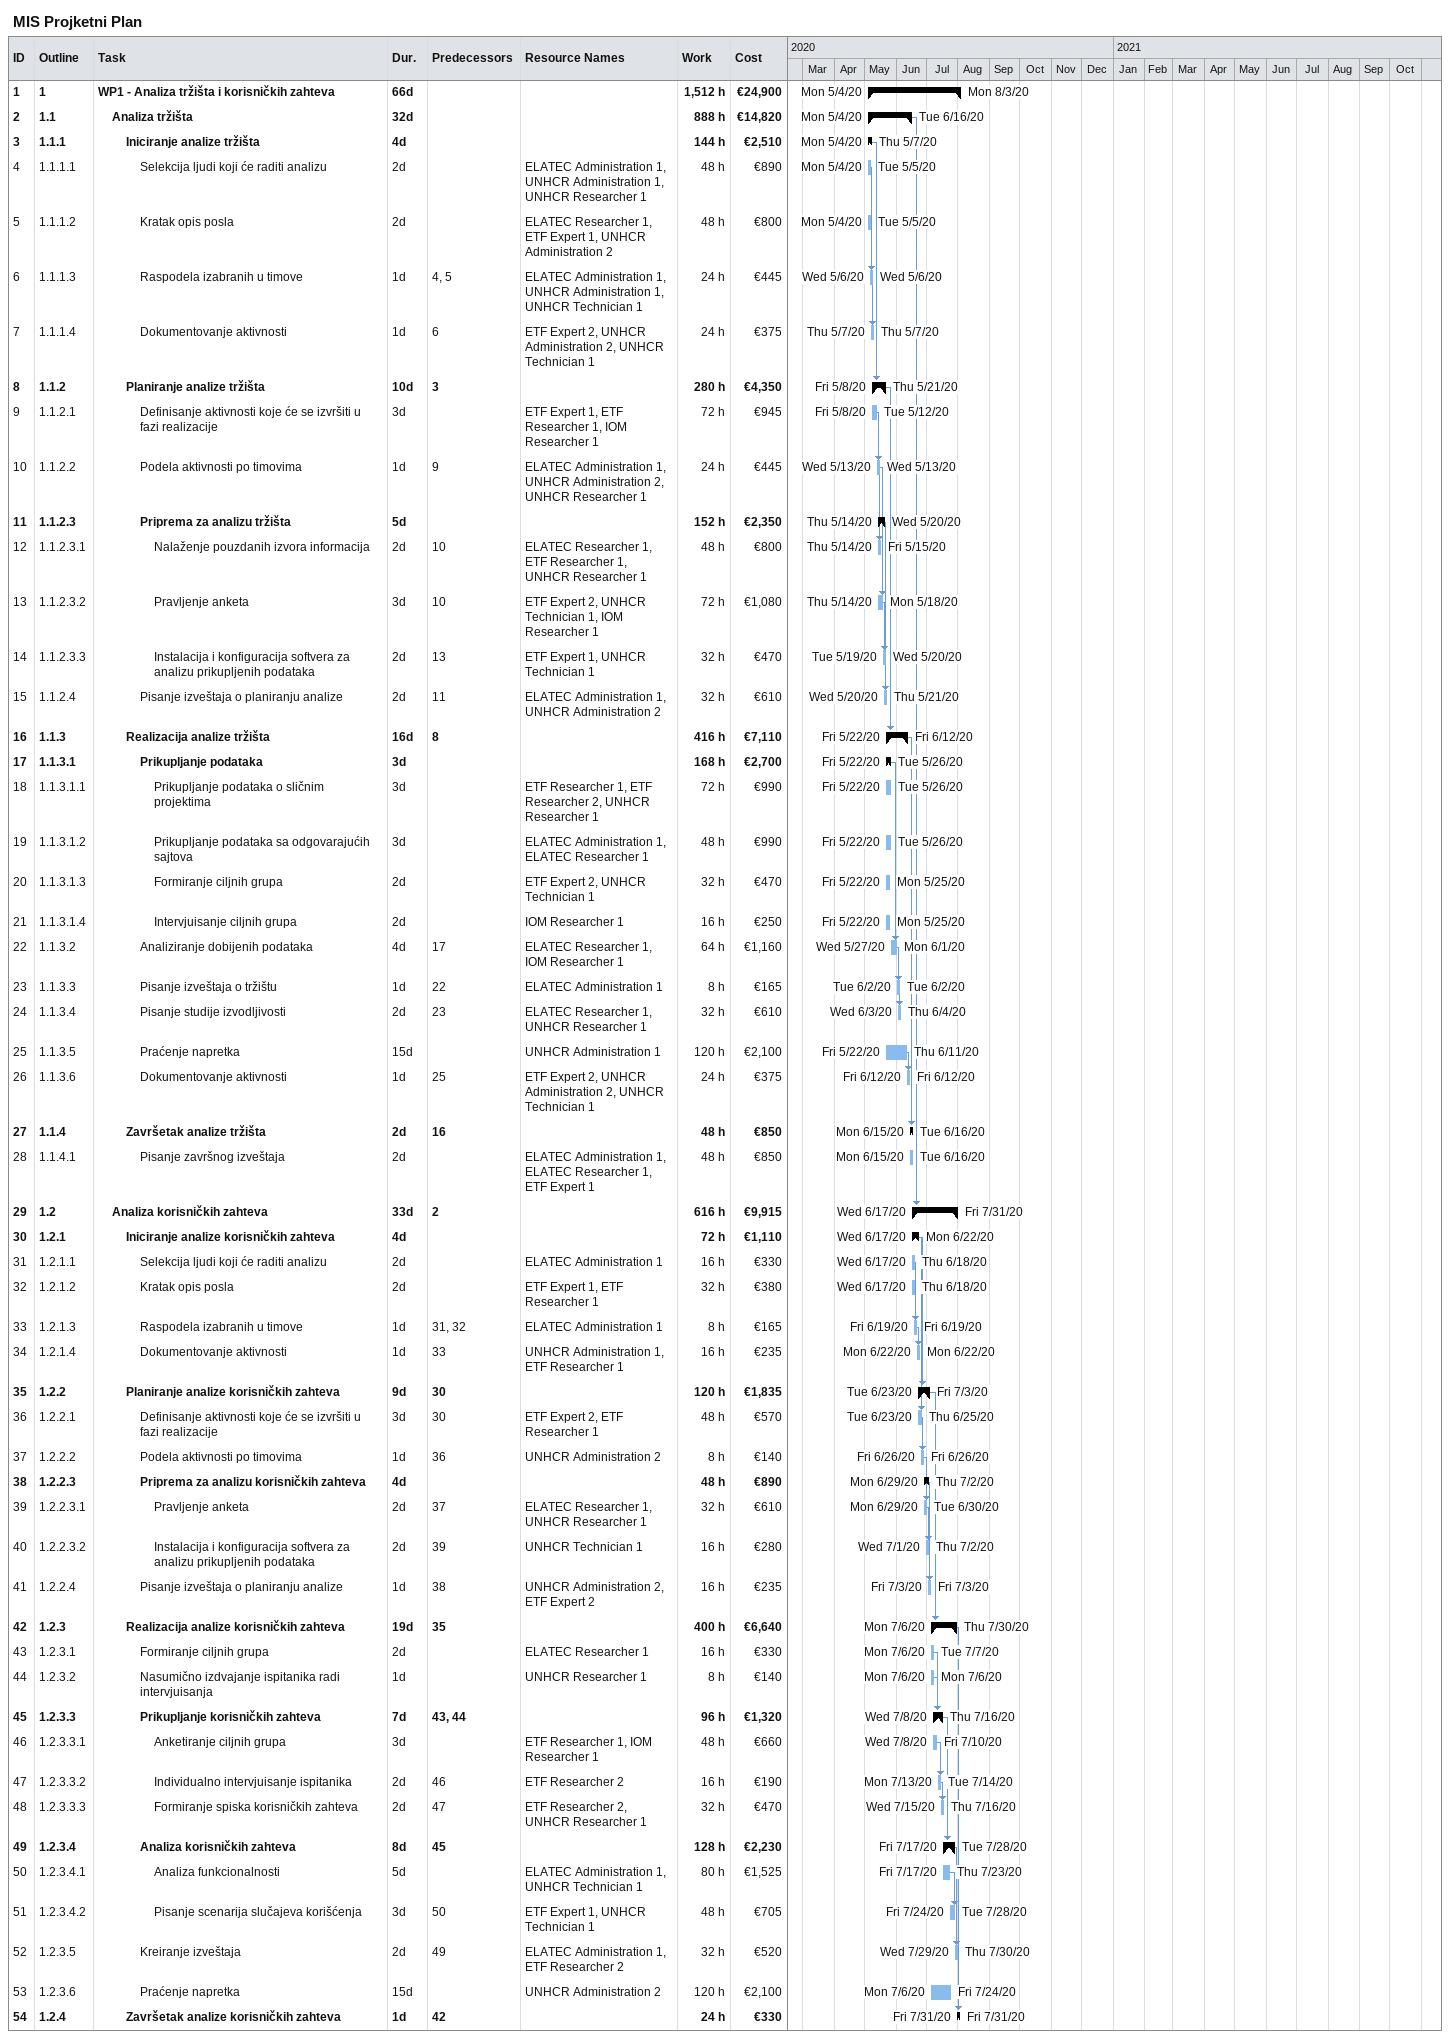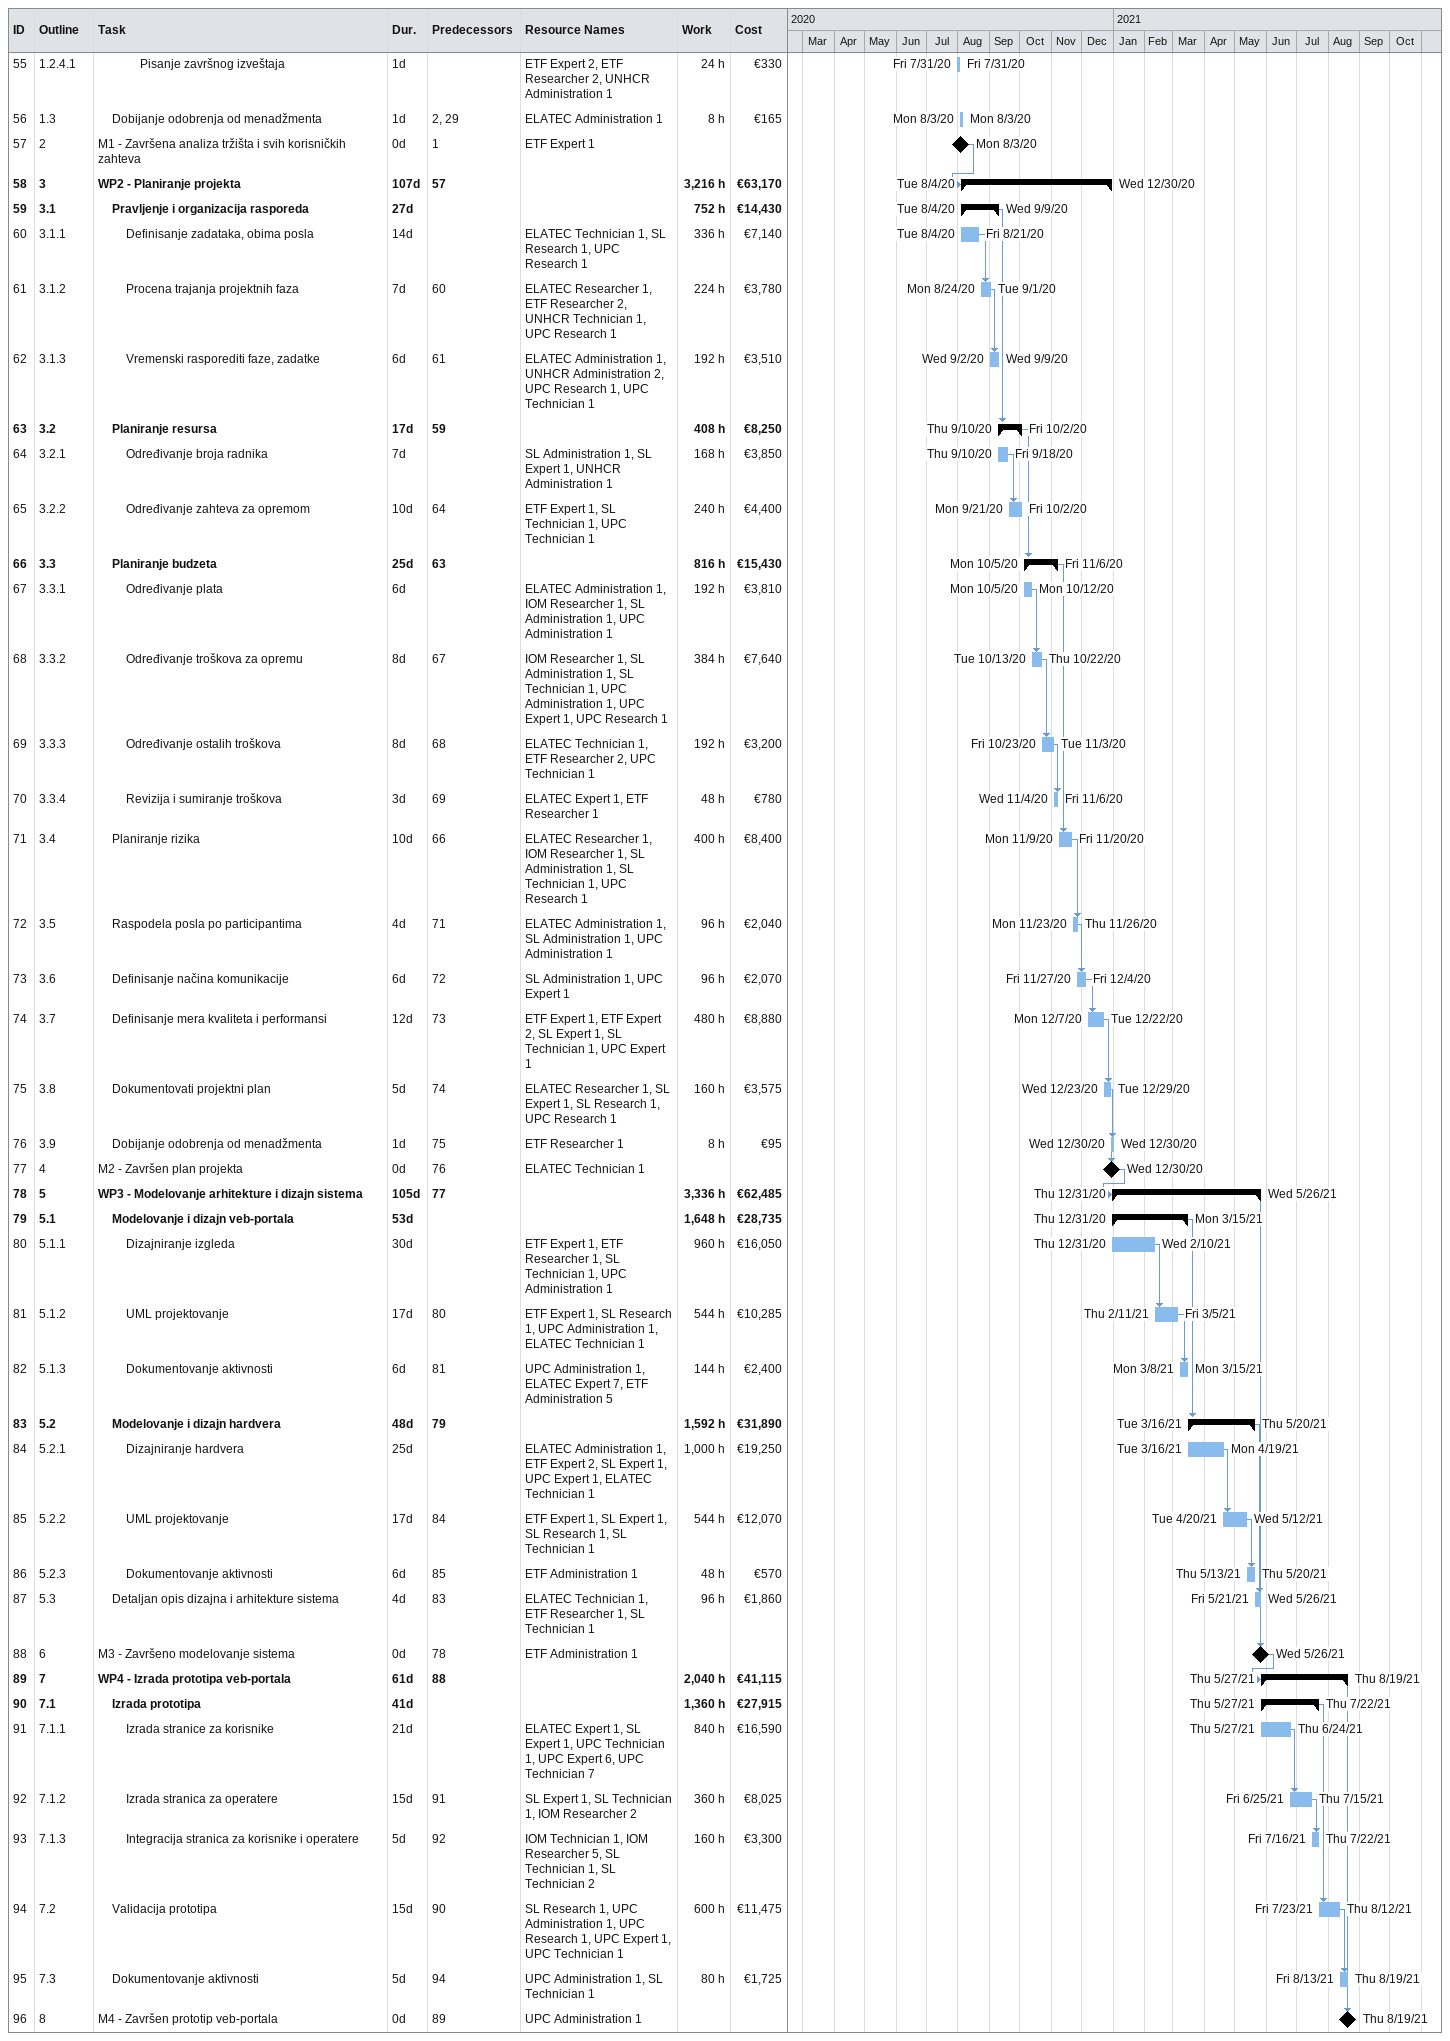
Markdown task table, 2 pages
MIS Projketni Plan

| ID | WBS | Task | Duration | Start | Finish | Predecessors | Resources | Work (h) | Cost (€) |
|---|---|---|---|---|---|---|---|---|---|
| 1 | 1 | **WP1 - Analiza tržišta i korisničkih zahteva** | 66d | 2020-05-04 | 2020-08-03 |  |  | 1512 | 24900 |
| 2 | 1.1 | **Analiza tržišta** | 32d | 2020-05-04 | 2020-06-16 |  |  | 888 | 14820 |
| 3 | 1.1.1 | **Iniciranje analize tržišta** | 4d | 2020-05-04 | 2020-05-07 |  |  | 144 | 2510 |
| 4 | 1.1.1.1 | Selekcija ljudi koji će raditi analizu | 2d | 2020-05-04 | 2020-05-05 |  | ELATEC Administration 1, UNHCR Administration 1, UNHCR Researcher 1 | 48 | 890 |
| 5 | 1.1.1.2 | Kratak opis posla | 2d | 2020-05-04 | 2020-05-05 |  | ELATEC Researcher 1, ETF Expert 1, UNHCR Administration 2 | 48 | 800 |
| 6 | 1.1.1.3 | Raspodela izabranih u timove | 1d | 2020-05-06 | 2020-05-06 | 4, 5 | ELATEC Administration 1, UNHCR Administration 1, UNHCR Technician 1 | 24 | 445 |
| 7 | 1.1.1.4 | Dokumentovanje aktivnosti | 1d | 2020-05-07 | 2020-05-07 | 6 | ETF Expert 2, UNHCR Administration 2, UNHCR Technician 1 | 24 | 375 |
| 8 | 1.1.2 | **Planiranje analize tržišta** | 10d | 2020-05-08 | 2020-05-21 | 3 |  | 280 | 4350 |
| 9 | 1.1.2.1 | Definisanje aktivnosti koje će se izvršiti u fazi realizacije | 3d | 2020-05-08 | 2020-05-12 |  | ETF Expert 1, ETF Researcher 1, IOM Researcher 1 | 72 | 945 |
| 10 | 1.1.2.2 | Podela aktivnosti po timovima | 1d | 2020-05-13 | 2020-05-13 | 9 | ELATEC Administration 1, UNHCR Administration 2, UNHCR Researcher 1 | 24 | 445 |
| 11 | 1.1.2.3 | **Priprema za analizu tržišta** | 5d | 2020-05-14 | 2020-05-20 |  |  | 152 | 2350 |
| 12 | 1.1.2.3.1 | Nalaženje pouzdanih izvora informacija | 2d | 2020-05-14 | 2020-05-15 | 10 | ELATEC Researcher 1, ETF Researcher 1, UNHCR Researcher 1 | 48 | 800 |
| 13 | 1.1.2.3.2 | Pravljenje anketa | 3d | 2020-05-14 | 2020-05-18 | 10 | ETF Expert 2, UNHCR Technician 1, IOM Researcher 1 | 72 | 1080 |
| 14 | 1.1.2.3.3 | Instalacija i konfiguracija softvera za analizu prikupljenih podataka | 2d | 2020-05-19 | 2020-05-20 | 13 | ETF Expert 1, UNHCR Technician 1 | 32 | 470 |
| 15 | 1.1.2.4 | Pisanje izveštaja o planiranju analize | 2d | 2020-05-20 | 2020-05-21 | 11 | ELATEC Administration 1, UNHCR Administration 2 | 32 | 610 |
| 16 | 1.1.3 | **Realizacija analize tržišta** | 16d | 2020-05-22 | 2020-06-12 | 8 |  | 416 | 7110 |
| 17 | 1.1.3.1 | **Prikupljanje podataka** | 3d | 2020-05-22 | 2020-05-26 |  |  | 168 | 2700 |
| 18 | 1.1.3.1.1 | Prikupljanje podataka o sličnim projektima | 3d | 2020-05-22 | 2020-05-26 |  | ETF Researcher 1, ETF Researcher 2, UNHCR Researcher 1 | 72 | 990 |
| 19 | 1.1.3.1.2 | Prikupljanje podataka sa odgovarajućih sajtova | 3d | 2020-05-22 | 2020-05-26 |  | ELATEC Administration 1, ELATEC Researcher 1 | 48 | 990 |
| 20 | 1.1.3.1.3 | Formiranje ciljnih grupa | 2d | 2020-05-22 | 2020-05-25 |  | ETF Expert 2, UNHCR Technician 1 | 32 | 470 |
| 21 | 1.1.3.1.4 | Intervjuisanje ciljnih grupa | 2d | 2020-05-22 | 2020-05-25 |  | IOM Researcher 1 | 16 | 250 |
| 22 | 1.1.3.2 | Analiziranje dobijenih podataka | 4d | 2020-05-27 | 2020-06-01 | 17 | ELATEC Researcher 1, IOM Researcher 1 | 64 | 1160 |
| 23 | 1.1.3.3 | Pisanje izveštaja o tržištu | 1d | 2020-06-02 | 2020-06-02 | 22 | ELATEC Administration 1 | 8 | 165 |
| 24 | 1.1.3.4 | Pisanje studije izvodljivosti | 2d | 2020-06-03 | 2020-06-04 | 23 | ELATEC Researcher 1, UNHCR Researcher 1 | 32 | 610 |
| 25 | 1.1.3.5 | Praćenje napretka | 15d | 2020-05-22 | 2020-06-11 |  | UNHCR Administration 1 | 120 | 2100 |
| 26 | 1.1.3.6 | Dokumentovanje aktivnosti | 1d | 2020-06-12 | 2020-06-12 | 25 | ETF Expert 2, UNHCR Administration 2, UNHCR Technician 1 | 24 | 375 |
| 27 | 1.1.4 | **Završetak analize tržišta** | 2d | 2020-06-15 | 2020-06-16 | 16 |  | 48 | 850 |
| 28 | 1.1.4.1 | Pisanje završnog izveštaja | 2d | 2020-06-15 | 2020-06-16 |  | ELATEC Administration 1, ELATEC Researcher 1, ETF Expert 1 | 48 | 850 |
| 29 | 1.2 | **Analiza korisničkih zahteva** | 33d | 2020-06-17 | 2020-07-31 | 2 |  | 616 | 9915 |
| 30 | 1.2.1 | **Iniciranje analize korisničkih zahteva** | 4d | 2020-06-17 | 2020-06-22 |  |  | 72 | 1110 |
| 31 | 1.2.1.1 | Selekcija ljudi koji će raditi analizu | 2d | 2020-06-17 | 2020-06-18 |  | ELATEC Administration 1 | 16 | 330 |
| 32 | 1.2.1.2 | Kratak opis posla | 2d | 2020-06-17 | 2020-06-18 |  | ETF Expert 1, ETF Researcher 1 | 32 | 380 |
| 33 | 1.2.1.3 | Raspodela izabranih u timove | 1d | 2020-06-19 | 2020-06-19 | 31, 32 | ELATEC Administration 1 | 8 | 165 |
| 34 | 1.2.1.4 | Dokumentovanje aktivnosti | 1d | 2020-06-22 | 2020-06-22 | 33 | UNHCR Administration 1, ETF Researcher 1 | 16 | 235 |
| 35 | 1.2.2 | **Planiranje analize korisničkih zahteva** | 9d | 2020-06-23 | 2020-07-03 | 30 |  | 120 | 1835 |
| 36 | 1.2.2.1 | Definisanje aktivnosti koje će se izvršiti u fazi realizacije | 3d | 2020-06-23 | 2020-06-25 | 30 | ETF Expert 2, ETF Researcher 1 | 48 | 570 |
| 37 | 1.2.2.2 | Podela aktivnosti po timovima | 1d | 2020-06-26 | 2020-06-26 | 36 | UNHCR Administration 2 | 8 | 140 |
| 38 | 1.2.2.3 | **Priprema za analizu korisničkih zahteva** | 4d | 2020-06-29 | 2020-07-02 |  |  | 48 | 890 |
| 39 | 1.2.2.3.1 | Pravljenje anketa | 2d | 2020-06-29 | 2020-06-30 | 37 | ELATEC Researcher 1, UNHCR Researcher 1 | 32 | 610 |
| 40 | 1.2.2.3.2 | Instalacija i konfiguracija softvera za analizu prikupljenih podataka | 2d | 2020-07-01 | 2020-07-02 | 39 | UNHCR Technician 1 | 16 | 280 |
| 41 | 1.2.2.4 | Pisanje izveštaja o planiranju analize | 1d | 2020-07-03 | 2020-07-03 | 38 | UNHCR Administration 2, ETF Expert 2 | 16 | 235 |
| 42 | 1.2.3 | **Realizacija analize korisničkih zahteva** | 19d | 2020-07-06 | 2020-07-30 | 35 |  | 400 | 6640 |
| 43 | 1.2.3.1 | Formiranje ciljnih grupa | 2d | 2020-07-06 | 2020-07-07 |  | ELATEC Researcher 1 | 16 | 330 |
| 44 | 1.2.3.2 | Nasumično izdvajanje ispitanika radi intervjuisanja | 1d | 2020-07-06 | 2020-07-06 |  | UNHCR Researcher 1 | 8 | 140 |
| 45 | 1.2.3.3 | **Prikupljanje korisničkih zahteva** | 7d | 2020-07-08 | 2020-07-16 | 43, 44 |  | 96 | 1320 |
| 46 | 1.2.3.3.1 | Anketiranje ciljnih grupa | 3d | 2020-07-08 | 2020-07-10 |  | ETF Researcher 1, IOM Researcher 1 | 48 | 660 |
| 47 | 1.2.3.3.2 | Individualno intervjuisanje ispitanika | 2d | 2020-07-13 | 2020-07-14 | 46 | ETF Researcher 2 | 16 | 190 |
| 48 | 1.2.3.3.3 | Formiranje spiska korisničkih zahteva | 2d | 2020-07-15 | 2020-07-16 | 47 | ETF Researcher 2, UNHCR Researcher 1 | 32 | 470 |
| 49 | 1.2.3.4 | **Аnaliza korisničkih zahteva** | 8d | 2020-07-17 | 2020-07-28 | 45 |  | 128 | 2230 |
| 50 | 1.2.3.4.1 | Analiza funkcionalnosti | 5d | 2020-07-17 | 2020-07-23 |  | ELATEC Administration 1, UNHCR Technician 1 | 80 | 1525 |
| 51 | 1.2.3.4.2 | Pisanje scenarija slučajeva korišćenja | 3d | 2020-07-24 | 2020-07-28 | 50 | ETF Expert 1, UNHCR Technician 1 | 48 | 705 |
| 52 | 1.2.3.5 | Kreiranje izveštaja | 2d | 2020-07-29 | 2020-07-30 | 49 | ELATEC Administration 1, ETF Researcher 2 | 32 | 520 |
| 53 | 1.2.3.6 | Praćenje napretka | 15d | 2020-07-06 | 2020-07-24 |  | UNHCR Administration 2 | 120 | 2100 |
| 54 | 1.2.4 | **Završetak analize korisničkih zahteva** | 1d | 2020-07-31 | 2020-07-31 | 42 |  | 24 | 330 |
| 55 | 1.2.4.1 | Pisanje završnog izveštaja | 1d | 2020-07-31 | 2020-07-31 |  | ETF Expert 2, ETF Researcher 2, UNHCR Administration 1 | 24 | 330 |
| 56 | 1.3 | Dobijanje odobrenja od menadžmenta | 1d | 2020-08-03 | 2020-08-03 | 2, 29 | ELATEC Administration 1 | 8 | 165 |
| 57 | 2 | M1 - Završena analiza tržišta i svih korisničkih zahteva | 0d | 2020-08-03 | 2020-08-03 | 1 | ETF Expert 1 |  |  |
| 58 | 3 | **WP2 - Planiranje projekta** | 107d | 2020-08-04 | 2020-12-30 | 57 |  | 3216 | 63170 |
| 59 | 3.1 | **Pravljenje i organizacija rasporeda** | 27d | 2020-08-04 | 2020-09-09 |  |  | 752 | 14430 |
| 60 | 3.1.1 | Definisanje zadataka, obima posla | 14d | 2020-08-04 | 2020-08-21 |  | ELATEC Technician 1, SL Research 1, UPC Research 1 | 336 | 7140 |
| 61 | 3.1.2 | Procena trajanja projektnih faza | 7d | 2020-08-24 | 2020-09-01 | 60 | ELATEC Researcher 1, ETF Researcher 2, UNHCR Technician 1, UPC Research 1 | 224 | 3780 |
| 62 | 3.1.3 | Vremenski rasporediti faze, zadatke | 6d | 2020-09-02 | 2020-09-09 | 61 | ELATEC Administration 1, UNHCR Administration 2, UPC Research 1, UPC Technician 1 | 192 | 3510 |
| 63 | 3.2 | **Planiranje resursa** | 17d | 2020-09-10 | 2020-10-02 | 59 |  | 408 | 8250 |
| 64 | 3.2.1 | Određivanje broja radnika | 7d | 2020-09-10 | 2020-09-18 |  | SL Administration 1, SL Expert 1, UNHCR Administration 1 | 168 | 3850 |
| 65 | 3.2.2 | Određivanje zahteva za opremom | 10d | 2020-09-21 | 2020-10-02 | 64 | ETF Expert 1, SL Technician 1, UPC Technician 1 | 240 | 4400 |
| 66 | 3.3 | **Planiranje budzeta** | 25d | 2020-10-05 | 2020-11-06 | 63 |  | 816 | 15430 |
| 67 | 3.3.1 | Određivanje plata | 6d | 2020-10-05 | 2020-10-12 |  | ELATEC Administration 1, IOM Researcher 1, SL Administration 1, UPC Administration 1 | 192 | 3810 |
| 68 | 3.3.2 | Određivanje troškova za opremu | 8d | 2020-10-13 | 2020-10-22 | 67 | IOM Researcher 1, SL Administration 1, SL Technician 1, UPC Administration 1, UPC Expert 1, UPC Research 1 | 384 | 7640 |
| 69 | 3.3.3 | Određivanje ostalih troškova | 8d | 2020-10-23 | 2020-11-03 | 68 | ELATEC Technician 1, ETF Researcher 2, UPC Technician 1 | 192 | 3200 |
| 70 | 3.3.4 | Revizija i sumiranje troškova | 3d | 2020-11-04 | 2020-11-06 | 69 | ELATEC Expert 1, ETF Researcher 1 | 48 | 780 |
| 71 | 3.4 | Planiranje rizika | 10d | 2020-11-09 | 2020-11-20 | 66 | ELATEC Researcher 1, IOM Researcher 1, SL Administration 1, SL Technician 1, UPC Research 1 | 400 | 8400 |
| 72 | 3.5 | Raspodela posla po participantima | 4d | 2020-11-23 | 2020-11-26 | 71 | ELATEC Administration 1, SL Administration 1, UPC Administration 1 | 96 | 2040 |
| 73 | 3.6 | Definisanje načina komunikacije | 6d | 2020-11-27 | 2020-12-04 | 72 | SL Administration 1, UPC Expert 1 | 96 | 2070 |
| 74 | 3.7 | Definisanje mera kvaliteta i performansi | 12d | 2020-12-07 | 2020-12-22 | 73 | ETF Expert 1, ETF Expert 2, SL Expert 1, SL Technician 1, UPC Expert 1 | 480 | 8880 |
| 75 | 3.8 | Dokumentovati projektni plan | 5d | 2020-12-23 | 2020-12-29 | 74 | ELATEC Researcher 1, SL Expert 1, SL Research 1, UPC Research 1 | 160 | 3575 |
| 76 | 3.9 | Dobijanje odobrenja od menadžmenta | 1d | 2020-12-30 | 2020-12-30 | 75 | ETF Researcher 1 | 8 | 95 |
| 77 | 4 | M2 - Završen plan projekta | 0d | 2020-12-30 | 2020-12-30 | 76 | ELATEC Technician 1 |  |  |
| 78 | 5 | **WP3 - Modelovanje arhitekture i dizajn sistema** | 105d | 2020-12-31 | 2021-05-26 | 77 |  | 3336 | 62485 |
| 79 | 5.1 | **Modelovanje i dizajn veb-portala** | 53d | 2020-12-31 | 2021-03-15 |  |  | 1648 | 28735 |
| 80 | 5.1.1 | Dizajniranje izgleda | 30d | 2020-12-31 | 2021-02-10 |  | ETF Expert 1, ETF Researcher 1, SL Technician 1, UPC Administration 1 | 960 | 16050 |
| 81 | 5.1.2 | UML projektovanje | 17d | 2021-02-11 | 2021-03-05 | 80 | ETF Expert 1, SL Research 1, UPC Administration 1, ELATEC Technician 1 | 544 | 10285 |
| 82 | 5.1.3 | Dokumentovanje aktivnosti | 6d | 2021-03-08 | 2021-03-15 | 81 | UPC Administration 1, ELATEC Expert 7, ETF Administration 5 | 144 | 2400 |
| 83 | 5.2 | **Modelovanje i dizajn hardvera** | 48d | 2021-03-16 | 2021-05-20 | 79 |  | 1592 | 31890 |
| 84 | 5.2.1 | Dizajniranje hardvera | 25d | 2021-03-16 | 2021-04-19 |  | ELATEC Administration 1, ETF Expert 2, SL Expert 1, UPC Expert 1, ELATEC Technician 1 | 1000 | 19250 |
| 85 | 5.2.2 | UML projektovanje | 17d | 2021-04-20 | 2021-05-12 | 84 | ETF Expert 1, SL Expert 1, SL Research 1, SL Technician 1 | 544 | 12070 |
| 86 | 5.2.3 | Dokumentovanje aktivnosti | 6d | 2021-05-13 | 2021-05-20 | 85 | ETF Administration 1 | 48 | 570 |
| 87 | 5.3 | Detaljan opis dizajna i arhitekture sistema | 4d | 2021-05-21 | 2021-05-26 | 83 | ELATEC Technician 1, ETF Researcher 1, SL Technician 1 | 96 | 1860 |
| 88 | 6 | M3 - Završeno modelovanje sistema | 0d | 2021-05-26 | 2021-05-26 | 78 | ETF Administration 1 |  |  |
| 89 | 7 | **WP4 - Izrada prototipa veb-portala** | 61d | 2021-05-27 | 2021-08-19 | 88 |  | 2040 | 41115 |
| 90 | 7.1 | **Izrada prototipa** | 41d | 2021-05-27 | 2021-07-22 |  |  | 1360 | 27915 |
| 91 | 7.1.1 | Izrada stranice za korisnike | 21d | 2021-05-27 | 2021-06-24 |  | ELATEC Expert 1, SL Expert 1, UPC Technician 1, UPC Expert 6, UPC Technician 7 | 840 | 16590 |
| 92 | 7.1.2 | Izrada stranica za operatere | 15d | 2021-06-25 | 2021-07-15 | 91 | SL Expert 1, SL Technician 1, IOM Researcher 2 | 360 | 8025 |
| 93 | 7.1.3 | Integracija stranica za korisnike i operatere | 5d | 2021-07-16 | 2021-07-22 | 92 | IOM Technician 1, IOM Researcher 5, SL Technician 1, SL Technician 2 | 160 | 3300 |
| 94 | 7.2 | Validacija prototipa | 15d | 2021-07-23 | 2021-08-12 | 90 | SL Research 1, UPC Administration 1, UPC Research 1, UPC Expert 1, UPC Technician 1 | 600 | 11475 |
| 95 | 7.3 | Dokumentovanje aktivnosti | 5d | 2021-08-13 | 2021-08-19 | 94 | UPC Administration 1, SL Technician 1 | 80 | 1725 |
| 96 | 8 | M4 - Završen prototip veb-portala | 0d | 2021-08-19 | 2021-08-19 | 89 | UPC Administration 1 |  |  |
